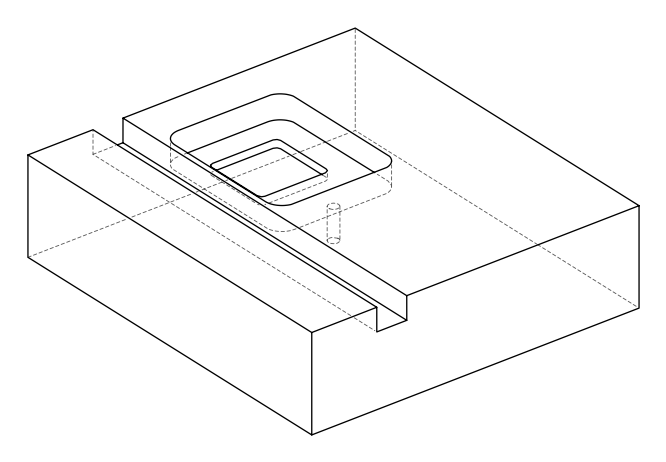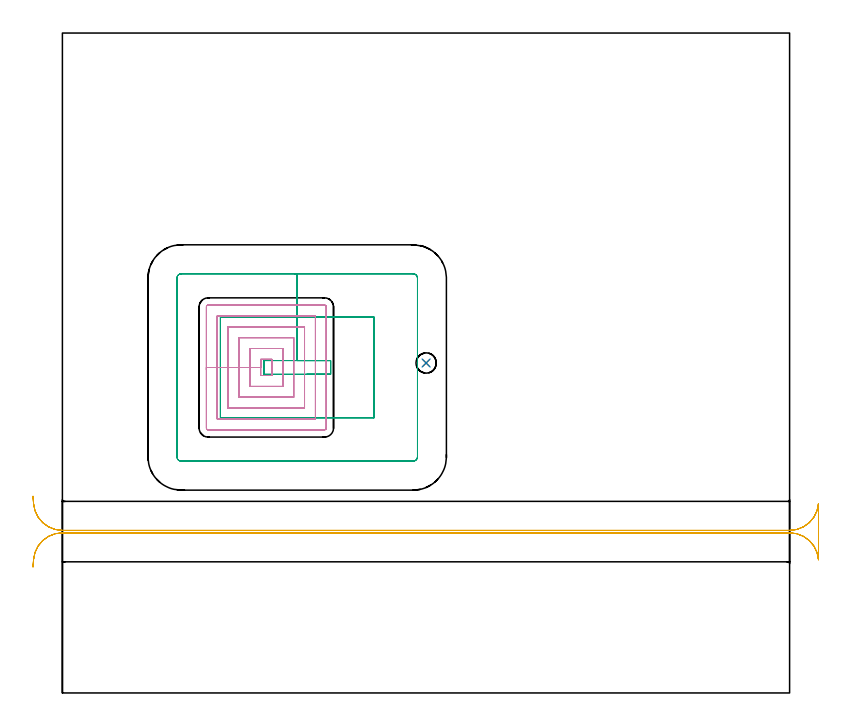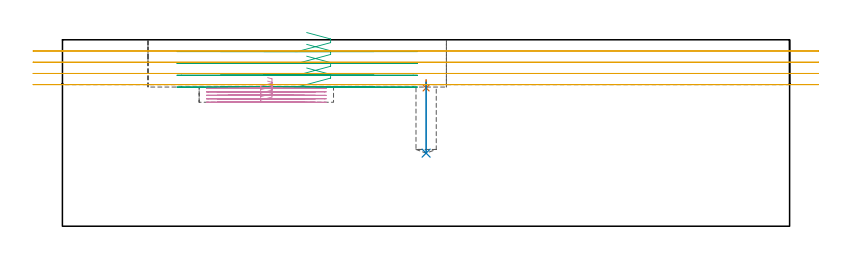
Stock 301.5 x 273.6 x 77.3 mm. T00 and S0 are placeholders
(PLAN: 5 operations, 4 tool changes, 19 min)
(1 SPOT_DRILL | STEP1POCKET | NXT0321_9005460120000 | 0.03 min | 2097 mm3)
(2 DRILL_BLIND_HOLE_INTO_CENTER | STEP1POCKET | NXT0301_055 | 0.12 min | 1491 mm3)
(3 MILL_RECTANGULAR_POCKET | POCKET_RECTANGULAR_STRAIGHT | UGT0201_106 | Follow Part, ap 6, ae 75% | 5.84 min | 241275 mm3)
(4 MILL_RECTANGULAR_POCKET_1 | POCKET_RECTANGULAR_STRAIGHT_1 | UGT0201_014 | Follow Part, ap 1.5, ae 75% | 7.35 min | 20159 mm3)
(5 MILL_RECTANGULAR_SLOT | SLOT_RECTANGULAR | UGT0201_106 | Follow Part, ap 6, ae 75% | 5.7 min | 140267 mm3)
(TOOL NXT0321_9005460120000 | NC Spot Drill, 142deg, 12mm, Carbide, Uncoated | D12 PA142 FL30 Z2)
(TOOL NXT0301_055 | Carbide Drill 8.4mm [860.1-0840-042A1-MM 2214] | D8.4 PA140 FL61 Z2)
(TOOL UGT0201_106 | End Mill 24 mm | D24 FL25 Z2)
(TOOL UGT0201_014 | End mill 6 mm | D6 FL24 Z4)
(OP 1 SPOT_DRILL)
G17 G21 G94 G90
T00 M6
G54
G17 G0 G90 X150.8 Y136.8 S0 M3
G43 Z87.3 H0
G94 G81 G98 Z57.338 F250. R60.7
G80
M5
M2
(OP 2 DRILL_BLIND_HOLE_INTO_CENTER)
G17 G21 G94 G90
T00 M6
G54
G17 G0 G90 X150.8 Y136.8 S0 M3
G43 Z87.3 H1
G94 G81 G98 Z30.3 F250. R59.7
G80
M5
M2
(OP 3 MILL_RECTANGULAR_POCKET)
G17 G21 G94 G90
T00 M6
G54
G17 G0 G90 X101.267 Y132.1 S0 M3
G43 Z87.3 H0
Z80.3
G94 G1 X111.2 Z77.638 F250.
Y137.8 Z76.111
X97.35 Z72.4
X83.5 F500.
Y132.1
X111.2
Y137.8
X97.35
Y155.8
X65.5
Y114.1
X129.2
Y155.8
X97.35
Y173.8
X49.3
G3 X47.5 Y172. R1.8
G1 Y97.9
G3 X49.3 Y96.1 R1.8
G1 X145.4
G3 X147.2 Y97.9 R1.8
G1 Y172.
G3 X145.4 Y173.8 R1.8
G1 X97.35
X96.35
G0 X101.267 Y132.1 Z75.4
G1 X111.2 Z72.738 F250.
Y137.8 Z71.211
X97.35 Z67.5
X83.5 F500.
Y132.1
X111.2
Y137.8
X97.35
Y155.8
X65.5
Y114.1
X129.2
Y155.8
X97.35
Y173.8
X49.3
G3 X47.5 Y172. R1.8
G1 Y97.9
G3 X49.3 Y96.1 R1.8
G1 X145.4
G3 X147.2 Y97.9 R1.8
G1 Y172.
G3 X145.4 Y173.8 R1.8
G1 X97.35
X96.35
G0 X101.267 Y132.1 Z70.5
G1 X111.2 Z67.838 F250.
Y137.8 Z66.311
X97.35 Z62.6
X83.5 F500.
Y132.1
X111.2
Y137.8
X97.35
Y155.8
X65.5
Y114.1
X129.2
Y155.8
X97.35
Y173.8
X49.3
G3 X47.5 Y172. R1.8
G1 Y97.9
G3 X49.3 Y96.1 R1.8
G1 X145.4
G3 X147.2 Y97.9 R1.8
G1 Y172.
G3 X145.4 Y173.8 R1.8
G1 X97.35
X96.35
G0 X101.267 Y132.1 Z65.6
G1 X111.2 Z62.938 F250.
Y137.8 Z61.411
X97.35 Z57.7
X83.5 F500.
Y132.1
X111.2
Y137.8
X97.35
Y155.8
X65.5
Y114.1
X129.2
Y155.8
X97.35
Y173.8
X49.3
G3 X47.5 Y172. R1.8
G1 Y97.9
G3 X49.3 Y96.1 R1.8
G1 X145.4
G3 X147.2 Y97.9 R1.8
G1 Y172.
G3 X145.4 Y173.8 R1.8
G1 X97.35
X96.35
G0 Z87.3
M5
M2
(OP 4 MILL_RECTANGULAR_POCKET_1)
G17 G21 G94 G90
T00 M6
G54
G17 G0 G90 X85.084 Y131.6 S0 M3
G43 Z87.3 H0
Z61.594
G94 G1 X86.9 Z61.108 F250.
Y138.3 Z59.313
X82.2 Z58.053
Y134.95 Z57.156
Y131.6 F500.
X86.9
Y138.3
X82.2
Y134.95
X77.7
Y127.1
X91.4
Y142.8
X77.7
Y134.95
X73.2
Y122.6
X95.9
Y147.3
X73.2
Y134.95
X68.7
Y118.1
X100.4
Y151.8
X68.7
Y134.95
X64.2
Y113.6
X104.9
Y156.3
X64.2
Y134.95
X59.7
Y109.8
G3 X60.4 Y109.1 R0.7
G1 X108.7
G3 X109.4 Y109.8 R0.7
G1 Y160.1
G3 X108.7 Y160.8 R0.7
G1 X60.4
G3 X59.7 Y160.1 R0.7
G1 Y134.95
Y133.95
G0 X85.084 Y131.6 Z60.156
G1 X86.9 Z59.669 F250.
Y138.3 Z57.874
X82.2 Z56.614
Y134.95 Z55.717
Y131.6 F500.
X86.9
Y138.3
X82.2
Y134.95
X77.7
Y127.1
X91.4
Y142.8
X77.7
Y134.95
X73.2
Y122.6
X95.9
Y147.3
X73.2
Y134.95
X68.7
Y118.1
X100.4
Y151.8
X68.7
Y134.95
X64.2
Y113.6
X104.9
Y156.3
X64.2
Y134.95
X59.7
Y109.8
G3 X60.4 Y109.1 R0.7
G1 X108.7
G3 X109.4 Y109.8 R0.7
G1 Y160.1
G3 X108.7 Y160.8 R0.7
G1 X60.4
G3 X59.7 Y160.1 R0.7
G1 Y134.95
Y133.95
G0 X85.084 Y131.6 Z58.717
G1 X86.9 Z58.23 F250.
Y138.3 Z56.435
X82.2 Z55.175
Y134.95 Z54.278
Y131.6 F500.
X86.9
Y138.3
X82.2
Y134.95
X77.7
Y127.1
X91.4
Y142.8
X77.7
Y134.95
X73.2
Y122.6
X95.9
Y147.3
X73.2
Y134.95
X68.7
Y118.1
X100.4
Y151.8
X68.7
Y134.95
X64.2
Y113.6
X104.9
Y156.3
X64.2
Y134.95
X59.7
Y109.8
G3 X60.4 Y109.1 R0.7
G1 X108.7
G3 X109.4 Y109.8 R0.7
G1 Y160.1
G3 X108.7 Y160.8 R0.7
G1 X60.4
G3 X59.7 Y160.1 R0.7
G1 Y134.95
Y133.95
G0 X85.084 Y131.6 Z57.278
G1 X86.9 Z56.791 F250.
Y138.3 Z54.996
X82.2 Z53.737
Y134.95 Z52.839
Y131.6 F500.
X86.9
Y138.3
X82.2
Y134.95
X77.7
Y127.1
X91.4
Y142.8
X77.7
Y134.95
X73.2
Y122.6
X95.9
Y147.3
X73.2
Y134.95
X68.7
Y118.1
X100.4
Y151.8
X68.7
Y134.95
X64.2
Y113.6
X104.9
Y156.3
X64.2
Y134.95
X59.7
Y109.8
G3 X60.4 Y109.1 R0.7
G1 X108.7
G3 X109.4 Y109.8 R0.7
G1 Y160.1
G3 X108.7 Y160.8 R0.7
G1 X60.4
G3 X59.7 Y160.1 R0.7
G1 Y134.95
Y133.95
G0 X85.084 Y131.6 Z55.839
G1 X86.9 Z55.352 F250.
Y138.3 Z53.557
X82.2 Z52.298
Y134.95 Z51.4
Y131.6 F500.
X86.9
Y138.3
X82.2
Y134.95
X77.7
Y127.1
X91.4
Y142.8
X77.7
Y134.95
X73.2
Y122.6
X95.9
Y147.3
X73.2
Y134.95
X68.7
Y118.1
X100.4
Y151.8
X68.7
Y134.95
X64.2
Y113.6
X104.9
Y156.3
X64.2
Y134.95
X59.7
Y109.8
G3 X60.4 Y109.1 R0.7
G1 X108.7
G3 X109.4 Y109.8 R0.7
G1 Y160.1
G3 X108.7 Y160.8 R0.7
G1 X60.4
G3 X59.7 Y160.1 R0.7
G1 Y134.95
Y133.95
G0 Z87.3
M5
M2
(OP 5 MILL_RECTANGULAR_SLOT)
G17 G21 G94 G90
T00 M6
G54
G17 G0 G90 X-12.182 Y52.255 S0 M3
G43 Z87.3 H0
Z72.65
G94 G1 X-11.97 Y55.248 F250.
G2 X0. Y66.4 R12. F500.
G1 X301.5
G2 X313.47 Y55.248 R12.
G1 X313.5
Y78.552
X313.47
G2 X301.5 Y67.4 R12.
G1 X0.
G2 X-11.97 Y78.552 R12.
G1 X-12.182 Y81.545 F250.
G0 Y52.255 Z68.
G1 X-11.97 Y55.248
G2 X0. Y66.4 R12. F500.
G1 X301.5
G2 X313.47 Y55.248 R12.
G1 X313.5
Y78.552
X313.47
G2 X301.5 Y67.4 R12.
G1 X0.
G2 X-11.97 Y78.552 R12.
G1 X-12.182 Y81.545 F250.
G0 Y52.255 Z63.35
G1 X-11.97 Y55.248
G2 X0. Y66.4 R12. F500.
G1 X301.5
G2 X313.47 Y55.248 R12.
G1 X313.5
Y78.552
X313.47
G2 X301.5 Y67.4 R12.
G1 X0.
G2 X-11.97 Y78.552 R12.
G1 X-12.182 Y81.545 F250.
G0 Y52.255 Z58.7
G1 X-11.97 Y55.248
G2 X0. Y66.4 R12. F500.
G1 X301.5
G2 X313.47 Y55.248 R12.
G1 X313.5
Y78.552
X313.47
G2 X301.5 Y67.4 R12.
G1 X0.
G2 X-11.97 Y78.552 R12.
G1 X-12.182 Y81.545 F250.
G0 Z87.3
M5
M2
